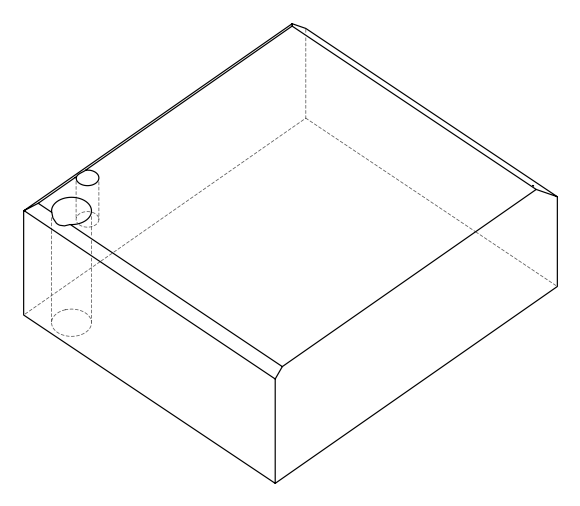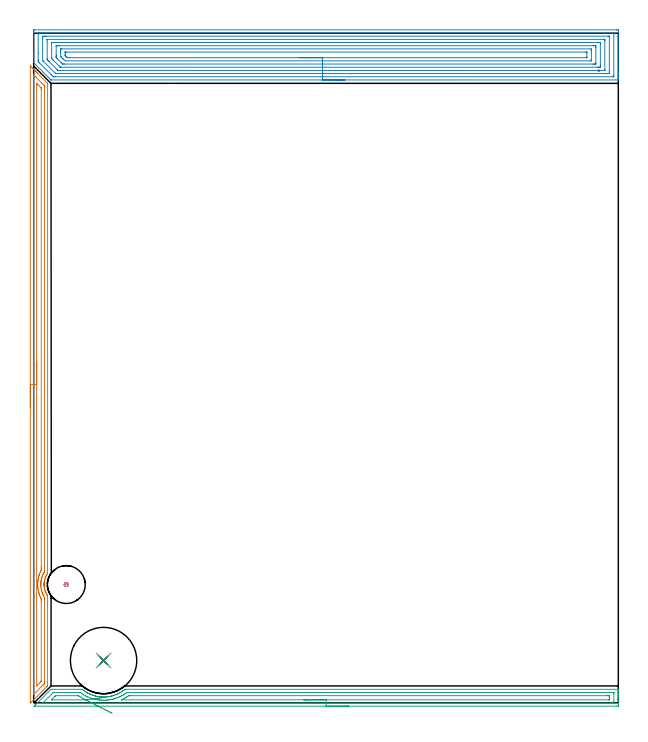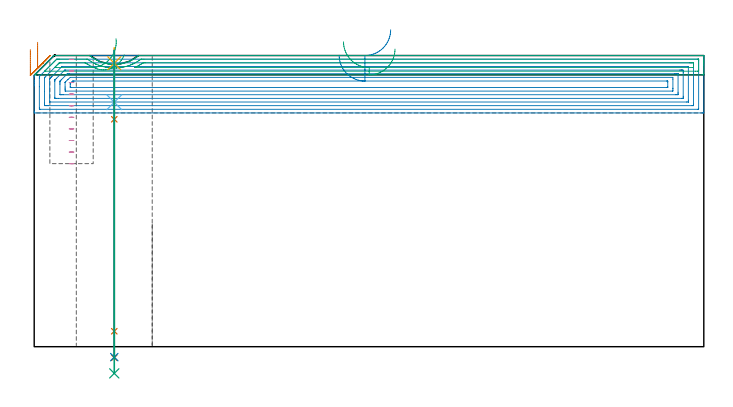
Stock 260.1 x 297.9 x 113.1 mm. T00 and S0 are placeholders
(PLAN: 9 operations, 6 tool changes, 32.3 min)
(1 AREA_MILL | FG_CHAMFER_SURFACE | UGT0205_001 | 6.86 min | 8542 mm3)
(2 AREA_MILL_1 | FG_CHAMFER_SURFACE_1 | UGT0205_001 | 16.96 min | 64376 mm3)
(3 AREA_MILL_2 | FG_CHAMFER_SURFACE_2 | UGT0205_001 | 6.4 min | 7175 mm3)
(4 MILL_BLIND_HOLE_FROM_SOLID_MATERIAL | STEP1POCKET | UGT0201_133 | Spiral | 0.35 min | 9309 mm3)
(5 SPOT_DRILL | STEP1HOLE | NXT0321_9005460120000 | 0.05 min | 183 mm3)
(6 DRILL_BLIND_HOLE_INTO_CENTER | STEP1HOLE | NXT0301_092 | 0.08 min | 1734 mm3)
(7 GUN_DRILL_THROUGH_HOLE | STEP1HOLE | UGT0307_009 | 0.57 min | 10884 mm3)
(8 DRILL_TO_ENLARGE_THROUGH_HOLE | STEP1HOLE | NXT0301_104 | 0.48 min | 4584 mm3)
(9 DRILL_TO_ENLARGE_THROUGH_HOLE_1 | STEP1HOLE | UGT0301_394 | 0.5 min | 59819 mm3)
(TOOL UGT0205_001 | Chamfer Mill 20 x 3 x 45 deg. | D20 FL50 Z2)
(TOOL UGT0201_133 | Carbide End Mill 15.0 | D15 FL30 Z4)
(TOOL NXT0321_9005460120000 | NC Spot Drill, 142deg, 12mm, Carbide, Uncoated | D12 PA142 FL30 Z2)
(TOOL NXT0301_092 | Carbide Drill 12.1mm [860.1-1210-061A1-MM 2214] | D12.1 PA140 FL77 Z2)
(TOOL UGT0307_009 | Gun Drill 12 mm | D12 PA130 FL24 Z1)
(TOOL NXT0301_104 | Carbide Drill 14mm [860.1-1400-112A1-MM 2214] | D14 PA140 FL123 Z2)
(TOOL UGT0301_394 | Twist Drill 29.5 mm | D29.5 PA118 FL165 Z2)
(OP 1 AREA_MILL)
G17 G21 G94 G90
T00 M6
G54
G17 G0 G90 X-1.5 Y131.65 S1061 M3
G43 Z123.1 H0
Z115.4
G94 G1 Y131.688 Z114.528 F250.
Y131.802 Z113.664
Y131.991 Z112.812
Y132.253 Z111.98
Y132.587 Z111.174
Y132.99 Z110.4
Y133.458 Z109.664
Y133.99 Z108.972
Y134.579 Z108.329
Y135.222 Z107.74
Y135.914 Z107.208
Y136.65 Z106.74
Y137.424 Z106.337
Y138.23 Z106.003
Y139.062 Z105.741
Y139.914 Z105.552
Y140.778 Z105.438
Y141.65 Z105.4
X-1.499 Y283.287 Z105.399
X-1.496 Z105.402
X-1.488 Z105.41
X-1.413 Y283.214 Z105.485
X-0.891 Y282.692 Z106.008
X-0.71 Y282.512 Z106.186
X-0.209 Y282.009 Z106.691
X0.002 Y281.799 Z106.9
X0.164 Y281.638 Z107.059
X0.319 Y281.482 Z107.217
X0.449 Y281.353 Z107.346
X0.601 Y281.201 Z107.497
X0.748 Y281.053 Z107.645
X0.895 Y280.906 Z107.793
X1.038 Y280.764 Z107.934
X1.176 Y280.625 Z108.074
X1.341 Y280.46 Z108.239
X1.476 Y280.326 Z108.372
X1.605 Y280.196 Z108.502
X6.013 Y275.787 Z112.912
X6.176 Y275.622 Z113.073
X6.194 Y275.595 Z113.091
X6.2 Y275.55 Z113.1
Y57.739
X6.196 Y57.524 Z113.09
X6.086 Y57.362 Z112.982
X5.794 Y56.902 Z112.69
X5.764 Y56.847 Z112.659
X5.549 Y56.459 Z112.447
X5.331 Y56.01 Z112.228
X5.191 Y55.686 Z112.089
X5.131 Y55.508 Z112.027
X4.996 Y55.118 Z111.895
X4.869 Y54.673 Z111.766
X4.856 Y54.615 Z111.752
X4.765 Y54.226 Z111.665
X4.69 Y53.78 Z111.589
X4.642 Y53.334 Z111.534
X4.64 Y53.276 Z111.529
X4.634 Y53.199 Z111.526
X4.632 Y53.164 Z111.524
X4.623 Y53.036 Z111.517
X4.616 Y52.888 Z111.506
Y52.838 Z111.504
X4.615 Y52.755 Z111.503
Y52.685 Z111.499
X4.614 Y52.641 Z111.503
Y52.632
Y52.579
X4.611 Y52.441 Z111.506
Y52.43 Z111.507
X4.613 Y52.398
X4.614 Y52.367 Z111.509
X4.616 Y52.291 Z111.515
X4.63 Y51.995 Z111.529
X4.674 Y51.549 Z111.573
X4.677 Y51.533 Z111.576
X4.743 Y51.102 Z111.642
X4.753 Y51.051 Z111.653
X4.836 Y50.657 Z111.733
X4.852 Y50.598 Z111.749
X4.955 Y50.209 Z111.855
X5.097 Y49.765 Z111.997
X5.116 Y49.714 Z112.016
X5.191 Y49.512 Z112.09
X5.331 Y49.19 Z112.228
X5.383 Y49.078 Z112.281
X5.48 Y48.873 Z112.378
X5.724 Y48.423 Z112.62
X5.989 Y47.981 Z112.885
X6.031 Y47.92 Z112.926
X6.167 Y47.714 Z113.063
X6.196 Y47.664 Z113.089
X6.2 Y47.474 Z113.1
Y7.75
Y7.505 Z113.085
X6.116 Y7.417 Z113.009
X5.871 Y7.171 Z112.771
X0.164 Y1.463 Z107.062
X-1.065 Y0.235 Z105.835
X-1.148 Y0.158 Z105.752
X-1.214 Y0.095 Z105.683
X-1.299 Y0.014 Z105.594
X-1.462 Y0.001 Z105.437
X-1.493 Y0.003 Z105.407
X-1.495 Y0.162 Z105.405
X-1.5 Y0.522 Z105.4
Y141.65
X-0.086 Z106.814
X-0.085 Y278.929 Z106.815
X-0.084 Y279.121 Z106.816
X-0.081 Y279.325 Z106.819
X-0.079 Y279.41 Z106.821
X-0.031 Y279.369 Z106.869
X0.227 Y279.121 Z107.127
X0.601 Y278.749 Z107.501
X1.122 Y278.228 Z108.022
X3.8 Y275.55 Z110.7
X4.099 Y275.251 Z110.999
X4.687 Y274.658 Z111.587
X4.773 Y274.565 Z111.673
X4.779 Y274.481 Z111.679
X4.782 Y274.307 Z111.682
X4.785 Y273.957 Z111.685
Y58.632
X4.784 Y58.457 Z111.684
X4.782 Y58.369 Z111.682
X4.779 Y58.328 Z111.679
X4.766 Y58.294 Z111.666
X4.647 Y58.072 Z111.547
X4.469 Y57.739 Z111.369
X4.342 Y57.491 Z111.242
X4.099 Y56.991 Z110.999
X4.055 Y56.891 Z110.955
X4.037 Y56.847 Z110.937
X3.817 Y56.242 Z110.717
X3.718 Y55.954 Z110.618
X3.605 Y55.565 Z110.505
X3.477 Y55.061 Z110.377
X3.398 Y54.697 Z110.298
X3.318 Y54.264 Z110.218
X3.31 Y54.212 Z110.21
X3.304 Y54.169 Z110.204
X3.295 Y54.096 Z110.195
X3.224 Y53.428 Z110.124
X3.216 Y53.284 Z110.116
Y53.276
X3.203 Y52.844 Z110.103
X3.196 Y52.412 Z110.096
Y52.383
X3.224 Y51.768 Z110.124
X3.255 Y51.459 Z110.155
X3.38 Y50.598 Z110.28
X3.394 Y50.512 Z110.294
X3.415 Y50.403 Z110.315
X3.503 Y50.016 Z110.403
X3.585 Y49.705 Z110.485
X3.738 Y49.181 Z110.638
X3.861 Y48.813 Z110.761
X4.099 Y48.215 Z110.999
X4.205 Y47.974 Z111.105
X4.23 Y47.92 Z111.13
X4.361 Y47.652 Z111.261
X4.706 Y47.027 Z111.606
X4.752 Y46.94 Z111.652
X4.776 Y46.892 Z111.676
X4.779 Y46.851 Z111.679
X4.782 Y46.676 Z111.682
X4.785 Y46.326 Z111.685
X4.786 Y46.135 Z111.686
Y9.535
X4.784 Y8.836 Z111.684
X4.781 Y8.642 Z111.681
X4.779 Y8.559 Z111.679
X4.727 Y8.489 Z111.627
X4.622 Y8.378 Z111.522
X4.49 Y8.243 Z111.39
X4.099 Y7.848 Z110.999
X0.029 Y3.78 Z106.929
X-0.021 Y3.734 Z106.879
X-0.064 Y3.697 Z106.836
X-0.079 Y3.688 Z106.821
X-0.08 Y3.721 Z106.82
X-0.084 Y3.987 Z106.816
X-0.085 Y4.179 Z106.815
X-0.086 Y4.696 Z106.814
Y141.65
X1.328 Z108.228
X1.329 Y274.807 Z108.229
X1.332 Y275.55 Z108.232
X1.333 Y275.551 Z108.233
X1.345 Y275.55 Z108.245
X1.476 Y275.423 Z108.376
X2.243 Y274.658 Z109.143
X3.136 Y273.765 Z110.036
X3.224 Y273.673 Z110.124
X3.319 Y273.57 Z110.219
X3.365 Y273.518 Z110.265
X3.371 Y272.872 Z110.271
X3.372 Y60.267 Z110.272
X3.37 Y59.525 Z110.27
X3.369 Y59.377 Z110.269
X3.365 Y59.225 Z110.265
X3.349 Y58.991 Z110.249
X3.174 Y58.632 Z110.074
X2.909 Y58.061 Z109.809
X2.776 Y57.739 Z109.676
X2.659 Y57.424 Z109.559
X2.449 Y56.847 Z109.349
X2.424 Y56.771 Z109.324
X2.35 Y56.529 Z109.25
X2.229 Y56.077 Z109.129
X2.199 Y55.954 Z109.099
X2.062 Y55.356 Z108.962
X2.005 Y55.061 Z108.905
X1.928 Y54.599 Z108.828
X1.879 Y54.169 Z108.779
X1.84 Y53.796 Z108.74
X1.805 Y53.276 Z108.705
X1.791 Y52.954 Z108.691
X1.787 Y52.383 Z108.687
X1.8 Y52.052 Z108.7
X1.831 Y51.491 Z108.731
X1.872 Y51.086 Z108.772
X1.94 Y50.598 Z108.84
X2.023 Y50.039 Z108.923
X2.092 Y49.705 Z108.992
X2.167 Y49.359 Z109.067
X2.292 Y48.872 Z109.192
X2.309 Y48.813 Z109.209
X2.35 Y48.674 Z109.25
X2.596 Y47.92 Z109.496
X2.756 Y47.505 Z109.656
X2.96 Y47.027 Z109.86
X3.224 Y46.469 Z110.124
X3.333 Y46.246 Z110.233
X3.365 Y46.181 Z110.265
X3.371 Y45.242 Z110.271
Y9.906
X3.369 Y9.721 Z110.269
X3.367 Y9.629 Z110.267
X3.365 Y9.586 Z110.265
X3.328 Y9.535 Z110.228
X3.278 Y9.48 Z110.178
X3.224 Y9.424 Z110.124
X2.838 Y9.037 Z109.738
X1.513 Y7.712 Z108.413
X1.476 Y7.675 Z108.376
X1.438 Y7.64 Z108.338
X1.366 Y7.574 Z108.266
X1.334 Y7.547 Z108.234
X1.332 Y7.558 Z108.232
X1.331 Y7.6 Z108.231
X1.329 Y7.75 Z108.229
Y7.9
X1.328 Y141.65 Z108.228
Y142.522 Z108.267
Y143.386 Z108.38
Y144.238 Z108.569
Y145.07 Z108.832
Y145.876 Z109.165
Y146.65 Z109.568
Y147.386 Z110.037
Y148.078 Z110.568
Y148.721 Z111.157
Y149.31 Z111.801
Y149.842 Z112.493
Y150.31 Z113.228
Y150.713 Z114.002
Y151.047 Z114.808
Y151.309 Z115.64
Y151.498 Z116.492
Y151.612 Z117.357
Y151.65 Z118.228
G0 Z123.1
M5
M2
(OP 2 AREA_MILL_1)
G17 G21 G94 G90
T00 M6
G54
G17 G0 G90 X138.462 Y277.103 S1061 M3
G43 Z123.1 H0
Z123.097
G94 G1 X138.424 Z122.225 F250.
X138.31 Z121.36
X138.121 Z120.508
X137.859 Z119.676
X137.525 Z118.87
X137.122 Z118.097
X136.653 Z117.361
X136.122 Z116.669
X135.533 Z116.025
X134.89 Z115.436
X134.198 Z114.905
X133.462 Z114.436
X132.688 Z114.033
X131.882 Z113.7
X131.05 Z113.437
X130.198 Z113.248
X129.333 Z113.134
X128.462 Z113.096
X7.747 Y277.107 Z113.093
X7.731 Y277.114 Z113.086
X7.684 Y277.142 Z113.057
X7.624 Y277.189 Z113.011
X6.945 Y277.855 Z112.343
X0.095 Y284.706 Z105.492
X0.01 Y284.792 Z105.404
X0.005 Y284.819 Z105.377
X0. Y285.351 Z104.848
Y286.8 Z103.396
Y287.364 Z102.833
Y287.687 Z102.51
Y288.25 Z101.944
Y288.854 Z101.341
Y298.883 Z91.314
X0.003 Y299.168 Z91.029
X0.01 Y299.392 Z90.806
X0.236 Y299.399 Z90.799
X259.491 Y299.4 Z90.8
X259.868 Y299.396 Z90.803
X260.09 Y299.392 Z90.806
X260.1 Y299.165 Z91.032
Y280.879 Z109.316
Y280.275 Z109.919
Y279.711 Z110.485
Y279.389 Z110.807
Y278.825 Z111.371
Y278.503 Z111.692
Y277.858 Z112.342
Y277.476 Z112.723
Y277.127 Z113.064
X260.091 Y277.102 Z113.088
X259.938 Y277.1 Z113.1
X128.462 Y277.103 Z113.096
Y278.518 Z111.682
X9.536 Y278.521 Z111.679
X9.08 Y278.522 Z111.678
X8.862 Y278.525 Z111.675
X8.757 Y278.528 Z111.672
X8.643 Y278.619 Z111.581
X7.861 Y279.389 Z110.811
X7.75 Y279.499 Z110.701
X2.394 Y284.856 Z105.344
X2.035 Y285.227 Z104.973
X2.01 Y285.592 Z104.608
X2.002 Y285.981 Z104.219
X2. Y289.208 Z100.992
X2.001 Y297.501 Z92.699
X2.01 Y297.893 Z92.307
X2.018 Y297.979 Z92.221
X2.064 Y297.982 Z92.218
X2.174 Y297.985 Z92.215
X2.394 Y297.986 Z92.214
X257.706
X257.928 Y297.985 Z92.215
X258.033 Y297.982 Z92.218
X258.078 Y297.979 Z92.221
X258.09 Y297.953 Z92.247
X258.095 Y297.852 Z92.348
X258.1 Y297.606 Z92.594
X258.099 Y278.999 Z111.201
X258.09 Y278.607 Z111.593
X258.082 Y278.521 Z111.679
X258.036 Y278.518 Z111.682
X257.926 Y278.515 Z111.685
X257.706 Y278.514 Z111.686
X128.462 Y278.518 Z111.682
Y279.932 Z110.268
X10.429 Y279.935 Z110.265
X9.876 Y279.937 Z110.263
X9.794 Y279.94 Z110.26
X9.777 Y279.942 Z110.258
X9.733 Y279.979 Z110.221
X9.652 Y280.052 Z110.148
X9.536 Y280.164 Z110.036
X4.18 Y285.52 Z104.68
X4.11 Y285.592 Z104.608
X4.043 Y285.666 Z104.534
X4.01 Y285.705 Z104.495
X4.006 Y285.726 Z104.474
X4.001 Y285.769 Z104.431
X4. Y291.087 Z99.113
Y295.517 Z94.683
X4.002 Y296.225 Z93.975
X4.004 Y296.399 Z93.801
X4.015 Y296.564 Z93.636
X4.18 Y296.566 Z93.634
X4.724 Y296.57 Z93.63
X5.072 Y296.571 Z93.629
X5.616 Y296.572 Z93.628
X255.571 Y296.571 Z93.629
X255.92 Y296.57 Z93.63
X256.036 Y296.567 Z93.633
X256.076 Y296.565 Z93.635
X256.09 Y296.561 Z93.639
X256.093 Y296.522 Z93.678
X256.097 Y296.403 Z93.797
X256.099 Y296.225 Z93.975
X256.1 Y296.047 Z94.153
Y280.983 Z109.217
X256.098 Y280.275 Z109.925
X256.095 Y280.101 Z110.099
X256.085 Y279.936 Z110.264
X255.92 Y279.934 Z110.266
X255.376 Y279.93 Z110.27
X255.028 Y279.929 Z110.271
X254.484
X128.462 Y279.932 Z110.268
Y281.346 Z108.854
X10.956 Y281.35 Z108.85
X10.868 Y281.351 Z108.849
X10.825 Y281.354 Z108.846
X10.808 Y281.356 Z108.844
X10.768 Y281.392 Z108.808
X10.429 Y281.722 Z108.478
X6.858 Y285.291 Z104.909
X6.558 Y285.592 Z104.608
X6.263 Y285.89 Z104.31
X6.072 Y286.087 Z104.113
X6.01 Y286.153 Z104.047
X6.006 Y286.178 Z104.022
X6.003 Y286.23 Z103.97
X6. Y286.443 Z103.757
X6.001 Y294.878 Z95.322
X6.003 Y295.091 Z95.109
X6.007 Y295.144 Z95.056
X6.01 Y295.151 Z95.049
X6.018 Y295.153 Z95.047
X6.047 Y295.156 Z95.044
X6.148 Y295.157 Z95.043
X253.425
X254.004 Y295.155 Z95.045
X254.069 Y295.153 Z95.047
X254.085 Y295.151 Z95.049
X254.09 Y295.138 Z95.062
X254.094 Y295.09 Z95.11
X254.098 Y294.889 Z95.311
X254.1 Y294.487 Z95.713
X254.099 Y281.622 Z108.578
X254.097 Y281.409 Z108.791
X254.093 Y281.356 Z108.844
X254.09 Y281.349 Z108.851
X254.082 Y281.347 Z108.853
X254.053 Y281.344 Z108.856
X253.952 Y281.343 Z108.857
X128.462 Y281.346 Z108.854
Y282.76 Z107.44
X12.214 Y282.764 Z107.436
X12.043 Y282.765 Z107.435
X11.929 Y282.768 Z107.432
X11.843 Y282.771 Z107.429
X11.809 Y282.801 Z107.399
X11.67 Y282.933 Z107.267
X11.321 Y283.277 Z106.923
X8.643 Y285.955 Z104.245
X8.124 Y286.478 Z103.722
X8.051 Y286.554 Z103.646
X8.011 Y286.6 Z103.6
X8.008 Y286.638 Z103.562
X8.004 Y286.797 Z103.403
X8. Y287.116 Z103.084
X8.001 Y293.318 Z96.882
X8.006 Y293.567 Z96.633
X8.01 Y293.72 Z96.48
X8.288 Y293.736 Z96.464
X8.468 Y293.74 Z96.46
X8.643 Y293.742 Z96.458
X9.358 Y293.743 Z96.457
X251.457
X251.635 Y293.742 Z96.458
X251.99 Y293.738 Z96.462
X252.084 Y293.736 Z96.464
X252.09 Y293.713 Z96.487
X252.095 Y293.658 Z96.542
X252.098 Y293.567 Z96.633
X252.1 Y292.928 Z97.272
Y283.819 Z106.381
X252.099 Y283.182 Z107.018
X252.094 Y282.933 Z107.267
X252.09 Y282.78 Z107.42
X251.811 Y282.764 Z107.436
X251.632 Y282.76 Z107.44
X251.457 Y282.758 Z107.442
X250.742 Y282.757 Z107.443
X128.462 Y282.76 Z107.44
Y284.175 Z106.025
X13.638 Y284.178 Z106.022
X13.107 Y284.182 Z106.018
X12.93 Y284.185 Z106.015
X12.872 Y284.188 Z106.012
X12.824 Y284.232 Z105.968
X12.726 Y284.326 Z105.874
X12.342 Y284.706 Z105.494
X12.214 Y284.834 Z105.366
X10.429 Y286.62 Z103.58
X10.062 Y286.996 Z103.204
X10.018 Y287.042 Z103.158
X10.01 Y287.109 Z103.091
X10.005 Y287.222 Z102.978
X10.002 Y287.364 Z102.836
X10. Y287.789 Z102.411
Y288.25 Z101.95
X10.002 Y292.218 Z97.982
X10.006 Y292.28 Z97.92
X10.009 Y292.314 Z97.886
X10.028 Y292.322 Z97.878
X10.159 Y292.325 Z97.875
X10.429 Y292.327 Z97.873
X10.783 Y292.329 Z97.871
X11.321
X249.134 Y292.328 Z97.872
X249.671 Y292.325 Z97.875
X250.033 Y292.322 Z97.878
X250.09 Y292.315 Z97.885
X250.096 Y292.259 Z97.941
X250.099 Y291.794 Z98.406
X250.1 Y291.369 Z98.831
Y284.706 Z105.494
X250.098 Y284.282 Z105.918
X250.094 Y284.22 Z105.98
X250.09 Y284.186 Z106.014
X250.072 Y284.178 Z106.022
X249.94 Y284.176 Z106.024
X249.671 Y284.173 Z106.027
X249.317 Y284.172 Z106.028
X248.779 Y284.171 Z106.029
X128.462 Y284.175 Z106.025
Y285.589 Z104.611
X13.999 Y285.592 Z104.608
X13.107 Y286.396 Z103.804
X13.022 Y286.478 Z103.722
X12.214 Y287.283 Z102.917
X12.135 Y287.364 Z102.836
X12.058 Y287.446 Z102.754
X12.011 Y287.498 Z102.702
X12.007 Y287.524 Z102.676
X12.002 Y287.574 Z102.626
X12. Y289.348 Z100.852
X12.001 Y290.022 Z100.178
Y290.233 Z99.967
X12.01 Y290.908 Z99.292
X12.208 Y290.914 Z99.286
X12.214 Y290.915 Z99.285
X247.886 Y290.914 Z99.286
X248.09 Y290.908 Z99.292
X248.096 Y290.7 Z99.5
X248.099 Y290.022 Z100.178
X248.1 Y289.81 Z100.39
X248.099 Y286.267 Z103.933
X248.09 Y285.592 Z104.608
X247.892 Y285.586 Z104.614
X128.462 Y285.589 Z104.611
Y287.003 Z103.197
X15.785 Y287.006 Z103.194
X15.251 Y287.008 Z103.192
X15.073 Y287.011 Z103.189
X14.987 Y287.013 Z103.187
X14.892 Y287.084 Z103.116
X14.595 Y287.364 Z102.836
X14.282 Y287.671 Z102.529
X14.083 Y287.872 Z102.328
X14.014 Y287.945 Z102.255
X14.009 Y287.973 Z102.227
X14.005 Y288.028 Z102.172
X14. Y288.249 Z101.951
Y289.135 Z101.065
X14.003 Y289.357 Z100.843
X14.007 Y289.468 Z100.732
X14.009 Y289.49 Z100.71
X14.054 Y289.493 Z100.707
X14.158 Y289.496 Z100.704
X14.526 Y289.5 Z100.7
X245.734
X245.964 Y289.499 Z100.701
X246.045 Y289.497 Z100.703
X246.077 Y289.494 Z100.706
X246.09 Y289.49 Z100.71
X246.092 Y289.467 Z100.733
X246.097 Y289.357 Z100.843
X246.1 Y289.137 Z101.063
Y287.365 Z102.835
X246.096 Y287.143 Z103.057
X246.092 Y287.032 Z103.168
X246.091 Y287.011 Z103.189
X246.045 Y287.007 Z103.193
X245.941 Y287.004 Z103.196
X245.574 Y287.001 Z103.199
X128.462 Y287.003 Z103.197
X127.591 Z103.235
X126.726 Z103.349
X125.874 Z103.538
X125.042 Z103.8
X124.236 Z104.134
X123.462 Z104.537
X122.726 Z105.005
X122.034 Z105.536
X121.391 Z106.126
X120.802 Z106.769
X120.27 Z107.461
X119.802 Z108.197
X119.399 Z108.971
X119.065 Z109.776
X118.803 Z110.608
X118.614 Z111.46
X118.5 Z112.325
X118.462 Z113.197
G0 Z123.1
M5
M2
(OP 3 AREA_MILL_2)
G17 G21 G94 G90
T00 M6
G54
G17 G0 G90 X140.15 Y-1.5 S1061 M3
G43 Z123.1 H0
Z115.6
G94 G1 X140.112 Z114.728 F250.
X139.998 Z113.864
X139.809 Z113.012
X139.547 Z112.18
X139.213 Z111.374
X138.81 Z110.6
X138.342 Z109.864
X137.81 Z109.172
X137.221 Z108.529
X136.578 Z107.94
X135.886 Z107.409
X135.15 Z106.94
X134.376 Z106.537
X133.57 Z106.203
X132.738 Z105.941
X131.887 Z105.752
X131.022 Z105.638
X130.15 Z105.6
X0.269
X0.205 Y-1.498
Y-1.494 Z105.604
X0.251 Y-1.448 Z105.649
X0.374 Y-1.325 Z105.772
X0.503 Y-1.196 Z105.902
X0.756 Y-0.944 Z106.156
X7.547 Y5.847 Z112.946
X7.713 Y6.005 Z113.094
X7.932 Y6. Z113.1
X21.322
X21.604 Y6.004 Z113.092
X21.644 Y5.981 Z113.078
X22.022 Y5.681 Z112.779
X22.254 Y5.505 Z112.604
X22.393 Y5.4 Z112.498
X22.842 Y5.082 Z112.181
X22.971 Y4.996 Z112.096
X23.063 Y4.936 Z112.035
X23.287 Y4.793 Z111.893
X23.732 Y4.53 Z111.629
X23.994 Y4.384 Z111.48
X24.181 Y4.277 Z111.376
X24.203 Y4.265 Z111.364
X24.335 Y4.195 Z111.293
X24.703 Y4.015 Z111.113
X24.886 Y3.933 Z111.029
X25.075 Y3.845 Z110.943
X25.152 Y3.814 Z110.912
X25.453 Y3.693 Z110.788
X25.97 Y3.481 Z110.578
X26.224 Y3.389 Z110.484
X26.403 Y3.322 Z110.421
X26.445 Y3.307 Z110.405
X26.49 Y3.293 Z110.391
X26.67 Y3.238 Z110.333
X26.864 Y3.177 Z110.273
X27.31 Y3.051 Z110.148
X27.54 Y2.995 Z110.094
X27.758 Y2.942 Z110.042
X27.827 Y2.928 Z110.028
X28.454 Y2.807 Z109.9
X28.652 Y2.768 Z109.862
X28.713 Y2.759 Z109.853
X28.9 Y2.735 Z109.826
X29.1 Y2.704 Z109.801
X29.156 Y2.697 Z109.793
X29.346 Y2.672 Z109.764
X29.547 Y2.643 Z109.739
X30.128 Y2.599 Z109.695
X30.172 Y2.596 Z109.691
X30.202 Y2.594 Z109.688
X30.25 Y2.591 Z109.683
X30.349 Y2.583 Z109.679
X30.35 Y2.581 Z109.678
X30.441 Y2.574 Z109.672
X30.632 Y2.572 Z109.668
Y2.573 Z109.669
X31.095 Y2.568 Z109.654
X31.284 Y2.564 Z109.658
X31.335 Y2.563
X32.023 Y2.594 Z109.687
X32.112 Y2.596 Z109.694
X32.229 Y2.601 Z109.7
X32.677 Y2.64 Z109.737
X32.915 Y2.673 Z109.767
X32.997 Y2.682 Z109.779
X33.124 Y2.698 Z109.797
X33.211 Y2.713 Z109.812
X33.807 Y2.819 Z109.912
X34.018 Y2.854 Z109.95
X34.426 Y2.948 Z110.046
X34.624 Y2.995 Z110.093
X34.699 Y3.013 Z110.109
X34.868 Y3.051 Z110.15
X34.912 Y3.062 Z110.161
X35.756 Y3.307 Z110.405
X35.806 Y3.323 Z110.422
X36.255 Y3.486 Z110.585
X36.701 Y3.661 Z110.759
X36.929 Y3.761 Z110.857
X37.053 Y3.814 Z110.912
X37.149 Y3.856 Z110.953
X37.375 Y3.961 Z111.057
X37.595 Y4.062 Z111.16
X37.745 Y4.136 Z111.235
X37.863 Y4.194 Z111.294
X38.267 Y4.42 Z111.516
X38.383 Y4.484 Z111.58
X38.489 Y4.542 Z111.64
X38.927 Y4.806 Z111.904
X39.384 Y5.099 Z112.197
X39.605 Y5.26 Z112.356
X39.77 Y5.378 Z112.475
X39.834 Y5.423 Z112.522
X40.278 Y5.759 Z112.856
X40.553 Y5.977 Z113.076
X40.595 Y6.004 Z113.093
X40.937 Y6. Z113.1
X40.943
X259.95
X260.09 Y6.005 Z113.095
X260.095 Y5.975 Z113.066
X260.098 Y5.94 Z113.032
X260.1 Y5.57 Z112.67
Y4.176 Z111.272
Y3.59 Z110.687
Y3.282 Z110.379
Y2.697 Z109.791
X260.099 Y-0.878 Z106.219
X260.097 Y-1.476 Z105.621
X260.093 Y-1.491 Z105.606
X259.5 Y-1.5 Z105.6
X130.15
Y-0.086 Z107.014
X4.47 Y-0.085 Z107.015
X4.368
X4.267 Y-0.083 Z107.017
X4.083 Y-0.079 Z107.021
X4.171 Y0.016 Z107.116
X4.268 Y0.117 Z107.217
X4.368 Y0.219 Z107.319
X4.713 Y0.564 Z107.664
X7.937 Y3.787 Z110.887
X8.286 Y4.134 Z111.234
X8.641 Y4.484 Z111.584
X8.737 Y4.576 Z111.676
X8.829 Y4.579 Z111.679
X9.62 Y4.585 Z111.685
X9.721
X20.426
X20.527 Y4.583 Z111.683
X20.725 Y4.579 Z111.679
X20.862 Y4.484 Z111.584
X21.318 Y4.168 Z111.268
X21.662 Y3.935 Z111.035
X22.203 Y3.59 Z110.69
X22.22 Y3.58 Z110.68
X23.102 Y3.089 Z110.189
X23.258 Y3.01 Z110.11
X23.904 Y2.697 Z109.797
X23.994 Y2.656 Z109.756
X24.066 Y2.624 Z109.724
X24.886 Y2.297 Z109.397
X25.528 Y2.054 Z109.154
X25.778 Y1.97 Z109.07
X25.85 Y1.947 Z109.047
X25.905 Y1.93 Z109.03
X26.336 Y1.803 Z108.903
X26.67 Y1.714 Z108.814
X26.789 Y1.684 Z108.784
X27.562 Y1.519 Z108.619
X27.916 Y1.449 Z108.549
X28.454 Y1.358 Z108.458
X28.975 Y1.281 Z108.381
X29.173 Y1.257 Z108.357
X29.346 Y1.24 Z108.34
X29.957 Y1.192 Z108.292
X30.238 Y1.173 Z108.273
X30.884 Y1.157 Z108.257
X31.13 Y1.154 Z108.254
X31.766 Y1.166 Z108.266
X31.946 Y1.172 Z108.272
X32.023 Y1.176 Z108.276
X32.609 Y1.215 Z108.315
X32.915 Y1.241 Z108.341
X33.413 Y1.304 Z108.404
X33.807 Y1.367 Z108.467
X34.178 Y1.431 Z108.531
X34.699 Y1.529 Z108.629
X34.923 Y1.579 Z108.679
X35.591 Y1.734 Z108.834
X35.646 Y1.748 Z108.848
X35.844 Y1.803 Z108.903
X36.401 Y1.967 Z109.067
X36.483 Y1.994 Z109.094
X37.003 Y2.176 Z109.276
X37.375 Y2.316 Z109.416
X37.649 Y2.423 Z109.523
X38.267 Y2.682 Z109.782
X38.277 Y2.686 Z109.786
X38.3 Y2.697 Z109.797
X38.878 Y2.979 Z110.079
X39.159 Y3.124 Z110.224
X39.459 Y3.29 Z110.39
X39.993 Y3.59 Z110.69
X40.038 Y3.617 Z110.717
X40.051 Y3.625 Z110.725
X40.573 Y3.961 Z111.061
X40.943 Y4.209 Z111.309
X41.461 Y4.572 Z111.672
X41.633 Y4.58 Z111.68
X41.736 Y4.584 Z111.684
X41.835 Y4.585 Z111.685
X42.626 Y4.586 Z111.686
X257.817 Y4.585 Z111.685
X258.02 Y4.583 Z111.683
X258.076 Y4.579 Z111.679
X258.091 Y4.576 Z111.676
X258.094 Y4.572 Z111.672
X258.098 Y4.539 Z111.639
X258.099 Y4.484 Z111.584
X258.1 Y4.099 Z111.199
X258.099 Y0.526 Z107.626
X258.092 Y0.016 Z107.116
X258.09 Y-0.074 Z107.026
X257.918 Y-0.081 Z107.019
X257.816 Y-0.084 Z107.016
X257.716 Y-0.085 Z107.015
X256.925 Y-0.086 Z107.014
X130.15
Y1.328 Z108.428
X39.121 Y1.329 Z108.429
X39.05 Y1.33 Z108.43
X39.008 Y1.333 Z108.433
X39.004 Y1.335 Z108.435
X39.006 Y1.338 Z108.438
X39.06 Y1.365 Z108.465
X40.007 Y1.803 Z108.903
X40.037 Y1.818 Z108.918
X40.051 Y1.825 Z108.925
X40.613 Y2.134 Z109.234
X40.943 Y2.317 Z109.417
X41.182 Y2.457 Z109.557
X41.582 Y2.697 Z109.797
X41.738 Y2.794 Z109.894
X41.835 Y2.855 Z109.955
X42.282 Y3.143 Z110.243
X42.317 Y3.164 Z110.264
X42.372 Y3.167 Z110.267
X42.491 Y3.169 Z110.269
X42.727 Y3.171 Z110.271
X43.146
X255.04
X255.459 Y3.17 Z110.27
X255.932 Y3.167 Z110.267
X256.08 Y3.165 Z110.265
X256.092 Y2.865 Z109.965
X256.097 Y2.697 Z109.797
X256.099 Y2.529 Z109.629
X256.1 Y1.803 Z108.903
Y1.635 Z108.735
X256.096 Y1.466 Z108.566
X256.09 Y1.354 Z108.454
X256.086 Y1.334 Z108.434
X256.078 Y1.332 Z108.432
X256.05 Y1.33 Z108.43
X255.932 Y1.329 Z108.429
X130.15 Y1.328 Z108.428
X129.278 Z108.467
X128.414 Z108.58
X127.562 Z108.769
X126.73 Z109.032
X125.924 Z109.365
X125.15 Z109.768
X124.414 Z110.237
X123.722 Z110.768
X123.079 Z111.357
X122.49 Z112.001
X121.959 Z112.693
X121.49 Z113.428
X121.087 Z114.202
X120.753 Z115.008
X120.491 Z115.84
X120.302 Z116.692
X120.188 Z117.557
X120.15 Z118.428
G0 Z123.1
X31.778 Y2.444
Z119.626
G1 X31.851 Y2.453 Z118.757
X31.848 Z117.884
X31.77 Y2.443 Z117.015
X31.616 Y2.423 Z116.157
X31.39 Y2.394 Z115.315
X31.091 Y2.355 Z114.496
X30.723 Y2.307 Z113.707
X30.288 Y2.251 Z112.952
X29.789 Y2.187 Z112.24
X29.231 Y2.114 Z111.573
X28.617 Y2.035 Z110.958
X27.953 Y1.949 Z110.4
X27.242 Y1.857 Z109.902
X26.492 Y1.76 Z109.468
X25.706 Y1.658 Z109.102
X24.893 Y1.553 Z108.806
X24.056 Y1.445 Z108.583
X23.204 Y1.334 Z108.434
X23.184 Y1.332 Z108.432
X23.157 Y1.33 Z108.43
X23.102 Y1.329 Z108.429
X22.684
X8.41
X7.947 Y1.332 Z108.432
X7.937 Y1.333 Z108.433
Y1.335 Z108.435
Y1.337 Z108.437
X9.296 Y2.697 Z109.797
X9.51 Y2.909 Z110.009
X9.721 Y3.115 Z110.215
X9.778 Y3.165 Z110.265
X9.826 Y3.167 Z110.267
X9.93 Y3.169 Z110.269
X10.14 Y3.171 Z110.271
X19.534
X19.743 Y3.169 Z110.269
X19.846 Y3.167 Z110.267
X19.87 Y3.165 Z110.265
X19.914 Y3.143 Z110.243
X20.092 Y3.031 Z110.131
X20.426 Y2.814 Z109.914
X20.497 Y2.769 Z109.869
X20.616 Y2.697 Z109.797
X21.318 Y2.288 Z109.388
X22.195 Y1.803 Z108.903
X22.21 Y1.796 Z108.896
X22.224 Y1.789 Z108.889
X23.102 Y1.385 Z108.485
X23.167 Y1.353 Z108.453
X23.204 Y1.334 Z108.434
X23.923 Y0.965 Z108.107
X24.665 Y0.584 Z107.851
X25.423 Y0.194 Z107.669
X26.193 Y-0.202 Z107.561
X26.969 Y-0.6 Z107.53
X27.744 Y-0.998 Z107.575
X28.512 Y-1.393 Z107.695
X29.269 Y-1.782 Z107.891
X30.007 Y-2.161 Z108.159
X30.721 Y-2.528 Z108.499
X31.407 Y-2.88 Z108.908
X32.058 Y-3.215 Z109.382
X32.67 Y-3.529 Z109.919
X33.238 Y-3.821 Z110.513
X33.758 Y-4.088 Z111.161
X34.226 Y-4.329 Z111.857
X34.638 Y-4.54 Z112.596
X34.991 Y-4.722 Z113.373
G0 Z123.1
M5
M2
(OP 4 MILL_BLIND_HOLE_FROM_SOLID_MATERIAL)
G17 G21 G94 G90
T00 M6
G54
G17 G0 G90 X14.5 Y52.6 S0 M3
G43 Z123.1 H0
Z111.6
G94 G3 X14.95 Y53.05 R0.45 F250.
X14.5 Y53.5 R0.45
X13.6 Y52.6 R0.9
X14.5 Y53.5 R-0.9
X14.05 Y53.05 R0.45
X14.5 Y52.6 R0.45
G0 Z107.1
G3 X14.95 Y53.05 R0.45
X14.5 Y53.5 R0.45
X13.6 Y52.6 R0.9
X14.5 Y53.5 R-0.9
X14.05 Y53.05 R0.45
X14.5 Y52.6 R0.45
G0 Z102.6
G3 X14.95 Y53.05 R0.45
X14.5 Y53.5 R0.45
X13.6 Y52.6 R0.9
X14.5 Y53.5 R-0.9
X14.05 Y53.05 R0.45
X14.5 Y52.6 R0.45
G0 Z98.1
G3 X14.95 Y53.05 R0.45
X14.5 Y53.5 R0.45
X13.6 Y52.6 R0.9
X14.5 Y53.5 R-0.9
X14.05 Y53.05 R0.45
X14.5 Y52.6 R0.45
G0 Z93.6
G3 X14.95 Y53.05 R0.45
X14.5 Y53.5 R0.45
X13.6 Y52.6 R0.9
X14.5 Y53.5 R-0.9
X14.05 Y53.05 R0.45
X14.5 Y52.6 R0.45
G0 Z89.1
G3 X14.95 Y53.05 R0.45
X14.5 Y53.5 R0.45
X13.6 Y52.6 R0.9
X14.5 Y53.5 R-0.9
X14.05 Y53.05 R0.45
X14.5 Y52.6 R0.45
G0 Z84.6
G3 X14.95 Y53.05 R0.45
X14.5 Y53.5 R0.45
X13.6 Y52.6 R0.9
X14.5 Y53.5 R-0.9
X14.05 Y53.05 R0.45
X14.5 Y52.6 R0.45
G0 Z80.1
G3 X14.95 Y53.05 R0.45
X14.5 Y53.5 R0.45
X13.6 Y52.6 R0.9
X14.5 Y53.5 R-0.9
X14.05 Y53.05 R0.45
X14.5 Y52.6 R0.45
G0 Z75.6
G3 X14.95 Y53.05 R0.45
X14.5 Y53.5 R0.45
X13.6 Y52.6 R0.9
X14.5 Y53.5 R-0.9
X14.05 Y53.05 R0.45
X14.5 Y52.6 R0.45
G0 Z71.1
G3 X14.95 Y53.05 R0.45
X14.5 Y53.5 R0.45
X13.6 Y52.6 R0.9
X14.5 Y53.5 R-0.9
X14.05 Y53.05 R0.45
X14.5 Y52.6 R0.45
G0 Z123.1
M5
M2
(OP 5 SPOT_DRILL)
G17 G21 G94 G90
T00 M6
G54
G17 G0 G90 X31.1 Y18.8 S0 M3
G43 Z123.1 H0
G94 G81 G98 Z110.1 F250. R116.1
G80
M5
M2
(OP 6 DRILL_BLIND_HOLE_INTO_CENTER)
G17 G21 G94 G90
T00 M6
G54
G17 G0 G90 X31.1 Y18.8 S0 M3
G43 Z123.1 H1
G94 G81 G98 Z94.95 F250. R115.1
G80
M5
M2
(OP 7 GUN_DRILL_THROUGH_HOLE)
G17 G21 G94 G90
T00 M6
G54
G17 G0 G90 X31.1 Y18.8 M8
G43 Z123.1 H0
Z108.282
S716 M3
G94 G1 Z88.336 F125. M26
G4 X.084
Z6. F250.
G4 X.084
Z-4.298 F125.
G4 X.084
M5
M9
G0 Z108.282
Z123.1
M2
(OP 8 DRILL_TO_ENLARGE_THROUGH_HOLE)
G17 G21 G94 G90
T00 M6
G54
G17 G0 G90 X31.1 Y18.8 S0 M3
G43 Z123.1 H1
G94 G73 G98 Z-4.048 F250. Q13.016 R115.1
G80
M5
M2
(OP 9 DRILL_TO_ENLARGE_THROUGH_HOLE_1)
G17 G21 G94 G90
T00 M6
G54
G17 G0 G90 X31.1 Y18.8 S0 M3
G43 Z123.1 H0
G94 G73 G98 Z-10.363 F250. Q24.693 R115.1
G80
M5
M2
